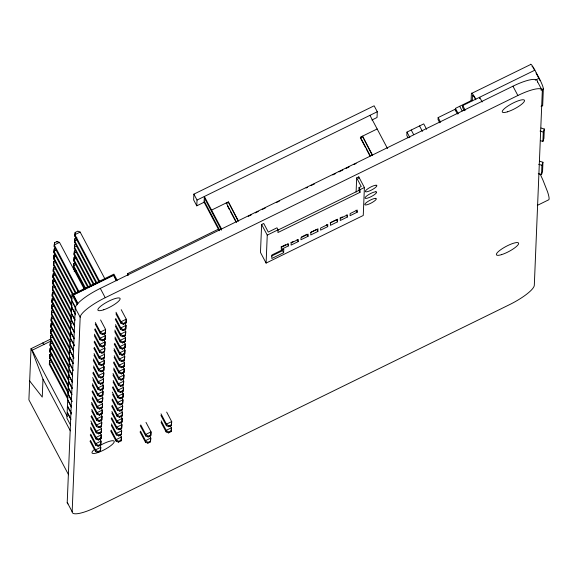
<?xml version="1.0" encoding="UTF-8"?>
<svg xmlns="http://www.w3.org/2000/svg" width="578" height="578" viewBox="0 0 578 578"><rect width="100%" height="100%" fill="white"/><g stroke="black" fill="none" stroke-linecap="round" stroke-linejoin="round"><path stroke-width="0.87" d="M359.986 192.337L358.96 190.393L359.025 187.604L361.236 186.521L356.684 177.923L358.779 176.89L364.4 187.518L363.251 215.471L266.104 263.077L260.476 252.449L261.632 224.495L263.727 223.469L268.279 232.067L276.97 227.811L278.04 229.834L277.931 232.544L359.986 192.337L360.101 189.627L359.025 187.604M50.835 338.997L31.01 348.707L28.9 399.846L68.572 474.769M31.573 349.43L42.989 379.197L42.252 397.086L29.68 380.974M67.778 399.174L49.332 364.335L49.657 360.564L50.965 359.921M68.45 393.762L49.592 358.136L49.91 354.365L51.218 353.722M68.291 386.769L49.845 351.937L50.163 348.158L51.478 347.523M68.963 381.357L50.098 345.731L50.423 341.959L51.731 341.316M69.223 375.158L50.358 339.532L50.676 335.76L51.984 335.117M69.057 368.164L50.611 333.325L50.936 329.554L52.244 328.911M69.728 362.753L50.864 327.126L51.189 323.355L52.497 322.712M69.57 355.759L51.124 320.927L51.442 317.149L52.757 316.513M70.241 350.347L51.377 314.721L51.702 310.95L53.01 310.307M70.075 343.361L51.637 308.522L51.955 304.751L53.263 304.107M70.754 337.949L51.89 302.316L52.208 298.544L53.523 297.901M71.007 331.743L52.143 296.117L52.468 292.345L53.776 291.702M70.848 324.749L52.403 289.918L52.721 286.139L54.029 285.503M71.52 319.345L52.656 283.711L52.981 279.94L54.289 279.297M71.354 312.351L52.909 277.512L53.234 273.741L54.542 273.098M72.033 306.94L53.169 271.306L53.487 267.535L54.802 266.892M71.867 299.946L53.422 265.107L53.747 261.335L55.055 260.692M72.546 294.534L53.682 258.908L54 255.129L55.307 254.493M75.313 293.082L53.935 252.702L54.253 248.93L55.567 248.287M78.507 292.425L54.188 246.503L54.513 242.731L57.128 241.445L59.491 242.37L84.229 289.087M49.657 360.564L49.332 364.335M49.91 354.365L49.592 358.136M50.163 348.158L49.845 351.937M50.423 341.959L50.098 345.731M50.647 336.541L50.676 335.76M50.936 329.554L50.611 333.325M51.189 323.355L50.864 327.126M51.442 317.149L51.124 320.927M51.702 310.95L51.377 314.721M51.955 304.751L51.637 308.522M52.208 298.544L51.89 302.316M52.468 292.345L52.143 296.117M52.721 286.139L52.403 289.918M52.981 279.94L52.656 283.711M53.234 273.741L52.909 277.512M53.747 261.335L53.422 265.107M54 255.129L53.682 258.908M54.253 248.93L53.935 252.702M54.513 242.731L54.188 246.503M57.099 242.225L57.128 241.445M117.226 280.352L113.931 274.131L72.012 294.672L71.773 300.387L75.891 308.161M84.887 288.61L73.572 267.231L73.89 263.46L75.205 262.817M88.08 287.945L73.825 261.025L74.15 257.253L75.458 256.61M90.428 285.705L74.085 254.826L74.403 251.054L75.711 250.411M93.622 285.048L74.338 248.627L74.656 244.855L75.971 244.212M96.389 283.596L74.591 242.42L74.916 238.649L76.881 237.688M99.163 282.143L74.851 236.221L75.169 232.45L77.792 231.164L80.154 232.089L104.885 278.806M73.89 263.46L73.572 267.231M74.15 257.253L73.825 261.025M74.403 251.054L74.085 254.826M74.656 244.855L74.338 248.627M74.916 238.649L74.591 242.42M75.169 232.45L74.851 236.221M77.784 303.609L73.269 294.823L113.534 275.085L116.416 280.525M67.221 502.427L75.241 307.908A27.802 6.445 -27.9 0 1 100.297 288.393L512.946 86.194A27.802 6.445 -27.9 0 1 537.395 81.447L542.323 90.76L534.31 285.272A27.802 6.445 -27.9 0 1 509.247 304.794L96.605 506.993A27.802 6.445 -27.9 0 1 72.156 511.732L67.221 502.427A27.802 6.445 -27.9 0 0 67.987 503.922M72.156 511.732L80.169 317.221L75.241 307.908M99.915 445.717L100.753 447.3L100.464 451.136L97.841 452.422L95.449 451.432L95.507 449.865L90.479 440.364M99.748 438.724L101.006 441.093L100.717 444.937L98.101 446.216L95.702 445.226L95.767 443.666L90.739 434.165M100.001 432.517L101.258 434.894L100.977 438.731L98.354 440.017L95.955 439.027L96.02 437.459L90.573 427.171M100.261 426.318L101.518 428.695L101.229 432.532L98.614 433.818L96.215 432.821L96.28 431.26L90.825 420.965M100.514 420.112L101.771 422.489L101.49 426.333L98.867 427.612L96.468 426.622L96.533 425.061L91.505 415.56M100.767 413.913L102.031 416.29L101.742 420.127L99.12 421.413L96.721 420.423L96.786 418.855L91.758 409.354M101.027 407.714L102.284 410.084L101.995 413.927L99.38 415.206L96.981 414.216L97.046 412.656L91.591 402.36M101.28 401.508L102.537 403.885L102.255 407.721L99.633 409.007L97.234 408.017L97.299 406.45L92.27 396.949M101.54 395.309L102.797 397.686L102.508 401.522L99.886 402.808L97.494 401.811L97.552 400.251L92.523 390.75M101.793 389.11L103.05 391.479L102.761 395.323L100.146 396.602L97.747 395.612L97.812 394.051L92.364 383.756M102.046 382.903L103.303 385.28L103.021 389.117L100.399 390.403L98 389.413L98.065 387.845L92.617 377.557M102.725 377.492L103.563 379.074L103.274 382.918L100.659 384.197L98.26 383.207L98.325 381.646L93.289 372.145M102.559 370.498L103.816 372.875L103.534 376.712L100.912 377.998L98.513 377.008L98.578 375.44L93.549 365.939M102.819 364.299L104.076 366.676L103.787 370.512L101.164 371.799L98.766 370.801L98.831 369.241L93.383 358.945M103.072 358.1L104.329 360.47L104.04 364.313L101.425 365.592L99.026 364.602L99.091 363.042L94.055 353.541M103.744 352.688L104.582 354.271L104.3 358.107L101.677 359.393L99.279 358.403L99.344 356.836L94.315 347.335M103.585 345.695L104.842 348.064L104.553 351.908L101.93 353.187L99.539 352.197L99.597 350.636L94.568 341.136M103.838 339.488L105.095 341.865L104.806 345.702L102.19 346.988L99.792 345.998L99.857 344.43L94.409 334.142M104.091 333.289L105.348 335.666L105.066 339.503L102.443 340.789L100.045 339.792L100.11 338.231L95.081 328.73M100.579 319.959L105.608 329.46L105.319 333.304L102.703 334.583L100.305 333.593L100.37 332.032L95.334 322.531M97.841 452.422L97.877 451.642L95.507 449.865L100.753 447.3L100.464 451.136M98.101 446.216L98.13 445.436L95.767 443.666L101.006 441.093L100.717 444.937M98.354 440.017L98.39 439.237L96.02 437.459L101.258 434.894L100.977 438.731M98.614 433.818L98.643 433.03L96.28 431.26L101.518 428.695L101.229 432.532M98.867 427.612L98.896 426.831L96.533 425.061L101.771 422.489L101.49 426.333M99.12 421.413L99.156 420.632L96.786 418.855L102.031 416.29L101.742 420.127M99.38 415.206L99.409 414.426L97.046 412.656L102.284 410.084L101.995 413.927M99.633 409.007L99.662 408.227L97.299 406.45L102.537 403.885L102.255 407.721M99.886 402.808L99.922 402.021L97.552 400.251L102.797 397.686L102.508 401.522M100.146 396.602L100.175 395.822L97.812 394.051L103.05 391.479L102.761 395.323M100.399 390.403L100.435 389.623L98.065 387.845L103.303 385.28L103.021 389.117M100.659 384.197L100.688 383.416L98.325 381.646L103.563 379.074L103.274 382.918M100.912 377.998L100.94 377.217L98.578 375.44L103.816 372.875L103.534 376.712M101.164 371.799L101.201 371.011L98.831 369.241L104.076 366.676L103.787 370.512M101.425 365.592L101.453 364.812L99.091 363.042L104.329 360.47L104.04 364.313M101.677 359.393L101.706 358.613L99.344 356.836L104.582 354.271L104.3 358.107M101.93 353.187L101.966 352.407L99.597 350.636L104.842 348.064L104.553 351.908M102.19 346.988L102.219 346.208L99.857 344.43L105.095 341.865L104.806 345.702M102.443 340.789L102.479 340.001L100.11 338.231L105.348 335.666L105.066 339.503M102.703 334.583L102.732 333.802L100.37 332.032L105.608 329.46L105.319 333.304M113.534 275.085L116.402 280.771M120.152 434.642L121.409 437.019L121.12 440.855L118.504 442.141L116.106 441.151L116.171 439.583L111.142 430.083M120.405 428.442L121.662 430.812L121.38 434.656L118.757 435.935L116.359 434.945L116.424 433.384L111.395 423.884M120.665 422.236L121.922 424.613L121.633 428.45L119.017 429.736L116.619 428.746L116.684 427.178L111.648 417.677M120.918 416.037L122.175 418.414L121.893 422.251L119.27 423.537L116.872 422.54L116.937 420.979L111.908 411.478M121.178 409.838L122.435 412.208L122.146 416.052L119.523 417.33L117.124 416.341L117.189 414.78L112.161 405.279M121.431 403.632L122.688 406.009L122.399 409.845L119.783 411.131L117.385 410.142L117.45 408.574L112.414 399.073M121.683 397.433L122.941 399.803L122.659 403.646L120.036 404.925L117.637 403.935L117.702 402.375L112.255 392.079M121.944 391.227L123.201 393.604L122.912 397.44L120.289 398.726L117.898 397.736L117.955 396.168L112.927 386.668M122.196 385.027L123.454 387.405L123.165 391.241L120.549 392.527L118.15 391.53L118.215 389.969L113.187 380.469M122.449 378.828L123.706 381.198L123.425 385.042L120.802 386.321L118.403 385.331L118.468 383.77L113.021 373.475M122.709 372.622L123.967 374.999L123.678 378.836L121.062 380.122L118.663 379.132L118.728 377.564L113.693 368.063M122.962 366.423L124.219 368.8L123.938 372.637L121.315 373.915L118.916 372.926L118.981 371.365L113.953 361.864M123.222 360.217L124.48 362.594L124.191 366.43L121.568 367.716L119.169 366.727L119.234 365.159L114.206 355.658M123.475 354.018L124.732 356.395L124.443 360.231L121.828 361.517L119.429 360.528L119.494 358.96L114.039 348.671M124.147 348.606L124.985 350.189L124.704 354.032L122.081 355.311L119.682 354.321L119.747 352.761L114.719 343.26M123.988 341.612L125.245 343.989L124.956 347.826L122.334 349.112L119.942 348.122L120 346.554L114.971 337.053M124.241 335.413L125.498 337.79L125.209 341.627L122.594 342.906L120.195 341.916L120.26 340.355L114.812 330.06M124.494 329.207L125.751 331.584L125.469 335.421L122.847 336.707L120.448 335.717L120.513 334.156L115.484 324.655M124.754 323.008L126.011 325.385L125.722 329.222L123.107 330.508L120.708 329.518L120.773 327.95L115.737 318.449M121.236 309.678L126.264 319.179L125.982 323.023L123.36 324.301L120.961 323.312L121.026 321.751L115.997 312.25M118.504 442.141L118.533 441.361L116.171 439.583L121.409 437.019L121.12 440.855M118.757 435.935L118.793 435.155L116.424 433.384L121.662 430.812L121.38 434.656M119.017 429.736L119.046 428.955L116.684 427.178L121.922 424.613L121.633 428.45M119.27 423.537L119.299 422.749L116.937 420.979L122.175 418.414L121.893 422.251M119.523 417.33L119.559 416.55L117.189 414.78L122.435 412.208L122.146 416.052M119.783 411.131L119.812 410.351L117.45 408.574L122.688 406.009L122.399 409.845M120.036 404.925L120.065 404.145L117.702 402.375L122.941 399.803L122.659 403.646M120.289 398.726L120.325 397.946L117.955 396.168L123.201 393.604L122.912 397.44M120.549 392.527L120.578 391.74L118.215 389.969L123.454 387.405L123.165 391.241M120.802 386.321L120.838 385.54L118.468 383.77L123.706 381.198L123.425 385.042M121.062 380.122L121.091 379.341L118.728 377.564L123.967 374.999L123.678 378.836M121.315 373.915L121.344 373.135L118.981 371.365L124.219 368.8L123.938 372.637M121.568 367.716L121.604 366.936L119.234 365.159L124.48 362.594L124.191 366.43M121.828 361.517L121.857 360.73L119.494 358.96L124.732 356.395L124.443 360.231M122.081 355.311L122.117 354.531L119.747 352.761L124.985 350.189L124.704 354.032M122.334 349.112L122.37 348.332L120 346.554L125.245 343.989L124.956 347.826M122.594 342.906L122.623 342.125L120.26 340.355L125.498 337.79L125.209 341.627M122.847 336.707L122.883 335.926L120.513 334.156L125.751 331.584L125.469 335.421M123.107 330.508L123.136 329.72L120.773 327.95L126.011 325.385L125.722 329.222M123.36 324.301L123.389 323.521L121.026 321.751L126.264 319.179L125.982 323.023M127.644 275.417L127.716 273.611L218.715 229.018M149.514 435.682L150.771 438.059L150.49 441.895L147.867 443.182L145.468 442.192L145.533 440.624L140.505 431.123M145.996 422.359L151.031 431.86L150.742 435.696L148.12 436.975L145.728 435.985L145.786 434.425L140.757 424.924M147.867 443.182L147.896 442.401L145.533 440.624L150.771 438.059L150.49 441.895M148.12 436.975L148.156 436.195L145.786 434.425L151.031 431.86L150.742 435.696M170.178 425.401L171.435 427.778L171.146 431.614L168.523 432.9L166.132 431.911L166.197 430.343L161.161 420.842M166.659 412.078L171.688 421.579L171.399 425.415L168.783 426.701L166.385 425.704L166.45 424.144L161.002 413.848M168.523 432.9L168.559 432.12L166.197 430.343L171.435 427.778L171.146 431.614M168.783 426.701L168.812 425.914L166.45 424.144L171.688 421.579L171.399 425.415M371.9 120.014L377.037 117.5L377.275 111.749L374.132 105.81L193.883 194.136L193.644 199.894L196.787 205.826L204.121 202.228L204.359 196.477L221.533 228.91M196.787 205.826L197.026 200.067L193.883 194.136M238.273 221.323L228.346 201.895L211.577 210.11M266.104 263.077L267.253 235.123L261.632 224.495M283.639 252.694L283.784 249.161L271.942 254.963L271.797 258.496L283.639 252.694L282.57 250.671L271.516 256.083M288.4 245.91L288.487 243.779L281.363 247.276L281.269 249.4L288.4 245.91L287.331 243.887M298.205 241.59L298.291 239.458L291.168 242.955L291.081 245.079L298.205 241.59L297.135 239.559M308.052 236.279L308.139 234.148L301.015 237.645L300.928 239.769L308.052 236.279L306.983 234.256L301.441 236.973M317.878 231.46L317.987 228.816L310.863 232.305L310.754 234.957L317.878 231.46L316.809 229.437L310.473 232.544M327.704 226.648L327.791 224.517L320.667 228.014L320.58 230.138L327.704 226.648L326.635 224.625M337.538 221.829L337.646 219.199L330.515 222.689L330.406 225.326L337.538 221.829L336.461 219.806L330.125 222.913M347.364 217.017L347.45 214.886L340.319 218.383L340.232 220.507L347.364 217.017L346.287 214.994M356.099 192.026L356.684 177.923M357.19 212.198L357.276 210.074L350.152 213.564L350.058 215.695L357.19 212.198L356.113 210.175M358.7 178.696L358.779 176.89M372.413 155.59L362.485 136.162L372.442 154.962M426.615 129.313L423.739 123.88L406.97 132.102L406.833 135.541L408.061 137.867M457.552 114.018L455.059 109.3L438.138 117.594L438.059 119.61L439.721 122.753M455.32 110.954L455.428 108.375L472.197 100.16M541.051 106.28L542.677 105.492L543.356 88.853A9.414 1.228 63.9 0 0 539.18 78.254L534.888 70.162L462.732 105.543L462.646 107.559L464.315 110.701M471.106 100.536L471.395 93.528L530.503 64.57A9.414 1.228 63.9 0 1 534.888 70.162M472.248 100.81L472.464 95.551A7.059 0.918 63.9 0 1 475.759 99.748M479.588 98.6L479.646 97.256L482.146 101.966M537.374 82.069L537.395 81.447M538.277 173.667L541.528 174.686L541.911 165.308L542.937 162.259L539.693 161.233M540.459 140.685L542.894 141.451L543.284 132.066L544.31 129.017L541.059 127.998M542.937 162.259L542.554 171.63L541.528 174.686M544.31 129.017L543.92 138.395L542.894 141.451M53.169 271.306L53.458 268.315M50.358 339.532L50.575 337.285M80.154 232.089L74.916 234.661L99.647 281.37M59.491 242.37L54.253 244.935L78.984 291.652M76.903 239.762L74.656 240.86L96.873 282.823M56.247 250.043L54 251.141L76.217 293.104M76.65 245.961L74.403 247.059L94.106 284.275M55.987 256.242L53.74 257.34L73.442 294.556M76.39 252.16L74.143 253.265L91.331 285.727M55.734 262.441L53.487 263.546L71.932 298.378M76.888 257.998L73.89 259.464L88.564 287.179M55.481 268.647L53.234 269.745L72.098 305.372M197.026 200.067L377.275 111.749M75.884 264.565L73.637 265.663L85.79 288.624M55.221 274.846L52.974 275.944L71.419 310.783M73.637 269.659L74.945 269.016M74.129 271.501L76.375 270.403M54.968 281.053L52.721 282.151L71.585 317.777M377.159 128.973L360.39 137.188L370.346 155.995M55.459 286.883L52.468 288.35L71.332 323.983M226.222 203.543L228.317 202.517M362.457 136.791L360.361 137.817L365.339 147.217M54.455 293.451L52.208 294.556L70.653 329.388M54.202 299.657L51.955 300.755L70.819 336.382M73.254 295.069L86.946 288.357M88.557 287.569L112.724 275.728M53.942 305.856L51.695 306.954L70.14 341.793M248.237 216.367L251.235 214.9M255.281 212.914L258.279 211.447M262.318 209.467L265.324 207.993M276.407 202.56L279.405 201.093M306.08 188.023L307.575 187.286M310.87 185.675L314.62 183.84M332.747 174.953L335.746 173.487M339.04 171.876L342.79 170.033M346.085 168.422L349.083 166.948M353.873 164.6L356.127 163.502M53.689 312.062L51.442 313.16L70.306 348.787M535.25 80.183L539.18 78.254M53.436 318.261L51.189 319.359L69.635 354.198M80.169 317.221A27.802 6.445 -27.9 0 1 105.232 297.699L517.874 95.5A27.802 6.445 -27.9 0 1 542.323 90.76M53.176 324.46L50.929 325.566L69.793 361.192M540.929 90.045L543.356 88.853M52.923 330.667L50.676 331.765L69.122 366.604M52.663 336.866L50.423 337.964L68.869 372.803M31.01 348.707L32.202 350.232L51.218 340.912M267.253 235.123L278.04 229.834M360.101 189.627L364.4 187.518M277.707 230.203L358.96 190.393M52.41 343.065L50.163 344.17L69.028 379.797M52.157 349.271L49.91 350.369L68.356 385.208M52.649 355.109L49.65 356.575L68.515 392.202M123.389 323.521L126.011 322.235M102.732 333.802L105.355 332.516M280.995 246.987L285.742 244.66M339.958 218.094L342.328 216.931M290.799 242.666L293.176 241.503M51.644 361.676L49.397 362.774L67.843 397.613M123.136 329.72L125.758 328.441M102.479 340.001L105.095 338.722M122.883 335.926L125.498 334.64M102.219 346.208L104.842 344.921M122.623 342.125L125.245 340.847M101.966 352.407L104.582 351.128M122.37 348.332L124.993 347.046M101.706 358.613L104.329 357.327M122.117 354.531L124.732 353.245M101.453 364.812L104.076 363.526M121.857 360.73L124.48 359.451M101.201 371.011L103.816 369.732M121.604 366.936L124.219 365.65M100.94 377.217L103.563 375.931M121.344 373.135L123.967 371.856M100.688 383.416L103.31 382.137M121.091 379.341L123.714 378.055M100.435 389.623L103.05 388.337M120.838 385.54L123.454 384.254M100.175 395.822L102.797 394.536M120.578 391.74L123.201 390.461M99.922 402.021L102.537 400.742M120.325 397.946L122.941 396.66M99.662 408.227L102.284 406.941M120.065 404.145L122.688 402.866M99.409 414.426L102.031 413.147M537.338 205.378L548.587 199.865A28.315 3.692 63.9 0 0 547.561 191.824L543.053 180.365A27.506 3.584 63.9 0 0 540.033 173.862M119.812 410.351L122.435 409.065M99.156 420.632L101.771 419.346M119.559 416.55L122.175 415.264M98.896 426.831L101.518 425.545M119.299 422.749L121.922 421.47M98.643 433.03L101.266 431.752M119.046 428.955L121.669 427.669M98.39 439.237L101.006 437.951M118.793 435.155L121.409 433.876M98.13 445.436L100.753 444.15M118.533 441.361L121.156 440.075M97.877 451.642L100.493 450.356M168.812 425.914L171.435 424.635M148.156 436.195L150.771 434.916M168.559 432.12L171.182 430.834M147.896 442.401L150.518 441.115M540.033 131.047L543.284 132.066M538.667 164.289L541.911 165.308M42.779 342.942L43.971 344.459M536.03 72.994L538.761 78.146M512.946 86.194L517.874 95.5M462.732 105.543L465.225 110.254M459.683 106.294L462.147 110.947M455.428 108.375L458.303 113.808M438.138 117.594L440.638 122.305M419.549 125.939L422.424 131.365M411.225 130.014L413.689 134.667M406.97 132.102L409.845 137.528M369.942 115.34L387.527 148.56M366.17 148.784L369.906 155.836M228.346 201.895L238.302 220.695M226.251 202.921L236.619 222.508M227.465 205.898L229.545 209.814M230.369 211.382L235.766 221.562M204.309 197.727L221.453 230.116M204.171 200.978L219.647 230.21M204.121 202.228L219.221 230.745M127.716 273.611L128.547 275.171M115.932 313.811L120.961 323.312M100.297 288.393L105.232 297.699M115.253 319.222L120.708 329.518M115.419 326.216L120.448 335.717M160.937 415.416L166.385 425.704M114.747 331.627L120.195 341.916M161.096 422.41L166.132 431.911M114.906 338.621L119.942 348.122M114.234 344.033L119.682 354.321M113.982 350.232L119.429 360.528M114.141 357.226L119.169 366.727M95.269 324.092L100.305 333.593M113.469 362.637L118.916 372.926M94.597 329.503L100.045 339.792M113.628 369.631L118.663 379.132M73.269 294.823L77.792 303.363M94.344 335.702L99.792 345.998M72.012 294.672L77.365 304.779M140.273 425.697L145.728 435.985M112.956 375.035L118.403 385.331M94.084 341.909L99.539 352.197M75.458 307.872L71.751 300.878L71.52 306.586L75.227 313.579M140.021 431.896L145.468 442.192M113.122 382.029L118.15 391.53M93.831 348.108L99.279 358.403M75.617 314.851L71.499 307.077L71.267 312.785L74.967 319.786M112.443 387.441L117.898 397.736M93.997 355.102L99.026 364.602M74.952 320.277L71.246 313.276L71.007 318.991L74.714 325.985M112.609 394.434L117.637 403.935M93.318 360.513L98.766 370.801M74.692 326.476L70.986 319.482L70.754 325.19L74.461 332.191M111.937 399.846L117.385 410.142M93.484 367.507L98.513 377.008M74.439 332.682L70.733 325.681L70.494 331.389L74.201 338.39M111.677 406.045L117.124 416.341M92.805 372.918L98.26 383.207M74.179 338.881L70.48 331.888L70.241 337.595L74.36 345.369M111.843 413.039L116.872 422.54M92.971 379.912L98 389.413M74.338 345.861L70.22 338.087L69.989 343.794L73.688 350.795M111.164 418.45L116.619 428.746M92.299 385.316L97.747 395.612M73.673 351.287L69.967 344.286L69.728 350.001L73.847 357.775M111.33 425.444L116.359 434.945M92.039 391.523L97.494 401.811M73.825 358.266L69.707 350.492L69.476 356.2L73.182 363.201M110.658 430.856L116.106 441.151M92.205 398.517L97.234 408.017M73.16 363.692L69.454 356.691L69.223 362.399L72.922 369.4M91.526 403.928L96.981 414.216M73.319 370.671L69.201 362.897L68.963 368.605L72.669 375.599M91.692 410.922L96.721 420.423M72.647 376.097L68.941 369.096L68.71 374.804L72.416 381.805M91.021 416.326L96.468 426.622M72.395 382.296L68.688 375.295L68.45 381.01L72.156 388.004M91.18 423.32L96.215 432.821M72.134 388.495L68.435 381.502L68.197 387.209L71.903 394.21M90.508 428.731L95.955 439.027M71.882 394.702L68.175 387.701L67.944 393.408L72.055 401.19M90.255 434.938L95.702 445.226M72.04 401.681L67.922 393.907L67.684 399.615L71.39 406.609M89.995 441.137L95.449 451.432M71.369 407.107L67.662 400.106L67.431 405.814L71.549 413.588M71.528 414.086L67.409 406.305L67.178 412.02L70.877 419.014M70.863 419.505L67.156 412.511L66.918 418.219L70.624 425.22M32.202 350.232L67.243 416.42M42.989 379.197L70.335 430.848M100.601 445.176A12.514 2.897 -27.9 0 1 114.249 441.722A12.514 2.897 -27.9 0 1 99.864 451.823A12.514 2.897 -27.9 0 1 93.665 450.045M542.677 105.492A9.414 1.228 63.9 0 1 542.048 105.658M471.395 93.528A9.414 1.228 63.9 0 1 475.788 99.127M532.042 66.47A7.059 0.918 63.9 0 1 532.569 67.041M533.248 68.002A7.059 0.918 63.9 0 1 534.029 69.281M539.151 78.883A7.059 0.918 63.9 0 1 539.982 80.515M376.148 185.227L375.245 185.314A6.488 1.503 -27.9 0 0 367.651 188.89A6.488 1.503 -27.9 0 0 366.069 191.853L366.972 191.759A6.488 1.503 -27.9 0 0 374.566 188.182A6.488 1.503 -27.9 0 0 376.148 185.227M375.873 191.788L374.97 191.882A6.488 1.503 -27.9 0 0 367.377 195.458A6.488 1.503 -27.9 0 0 365.802 198.42L366.705 198.326A6.488 1.503 -27.9 0 0 374.298 194.75A6.488 1.503 -27.9 0 0 375.873 191.788M375.606 198.355L374.703 198.449A6.488 1.503 -27.9 0 0 367.109 202.025A6.488 1.503 -27.9 0 0 365.527 204.98L366.43 204.887A6.488 1.503 -27.9 0 0 374.024 201.317A6.488 1.503 -27.9 0 0 375.606 198.355M507.491 111.814A12.514 2.897 -27.9 0 0 524.528 100.76A12.514 2.897 -27.9 0 0 508.163 105.846A12.514 2.897 -27.9 0 0 507.491 111.814M501.61 254.623A12.514 2.897 -27.9 0 0 518.639 243.562A12.514 2.897 -27.9 0 0 502.275 248.656A12.514 2.897 -27.9 0 0 501.61 254.623M103.773 309.757A12.514 2.897 -27.9 0 0 120.137 298.689A12.514 2.897 -27.9 0 0 103.094 304.454A12.514 2.897 -27.9 0 0 103.773 309.757"/></g></svg>
